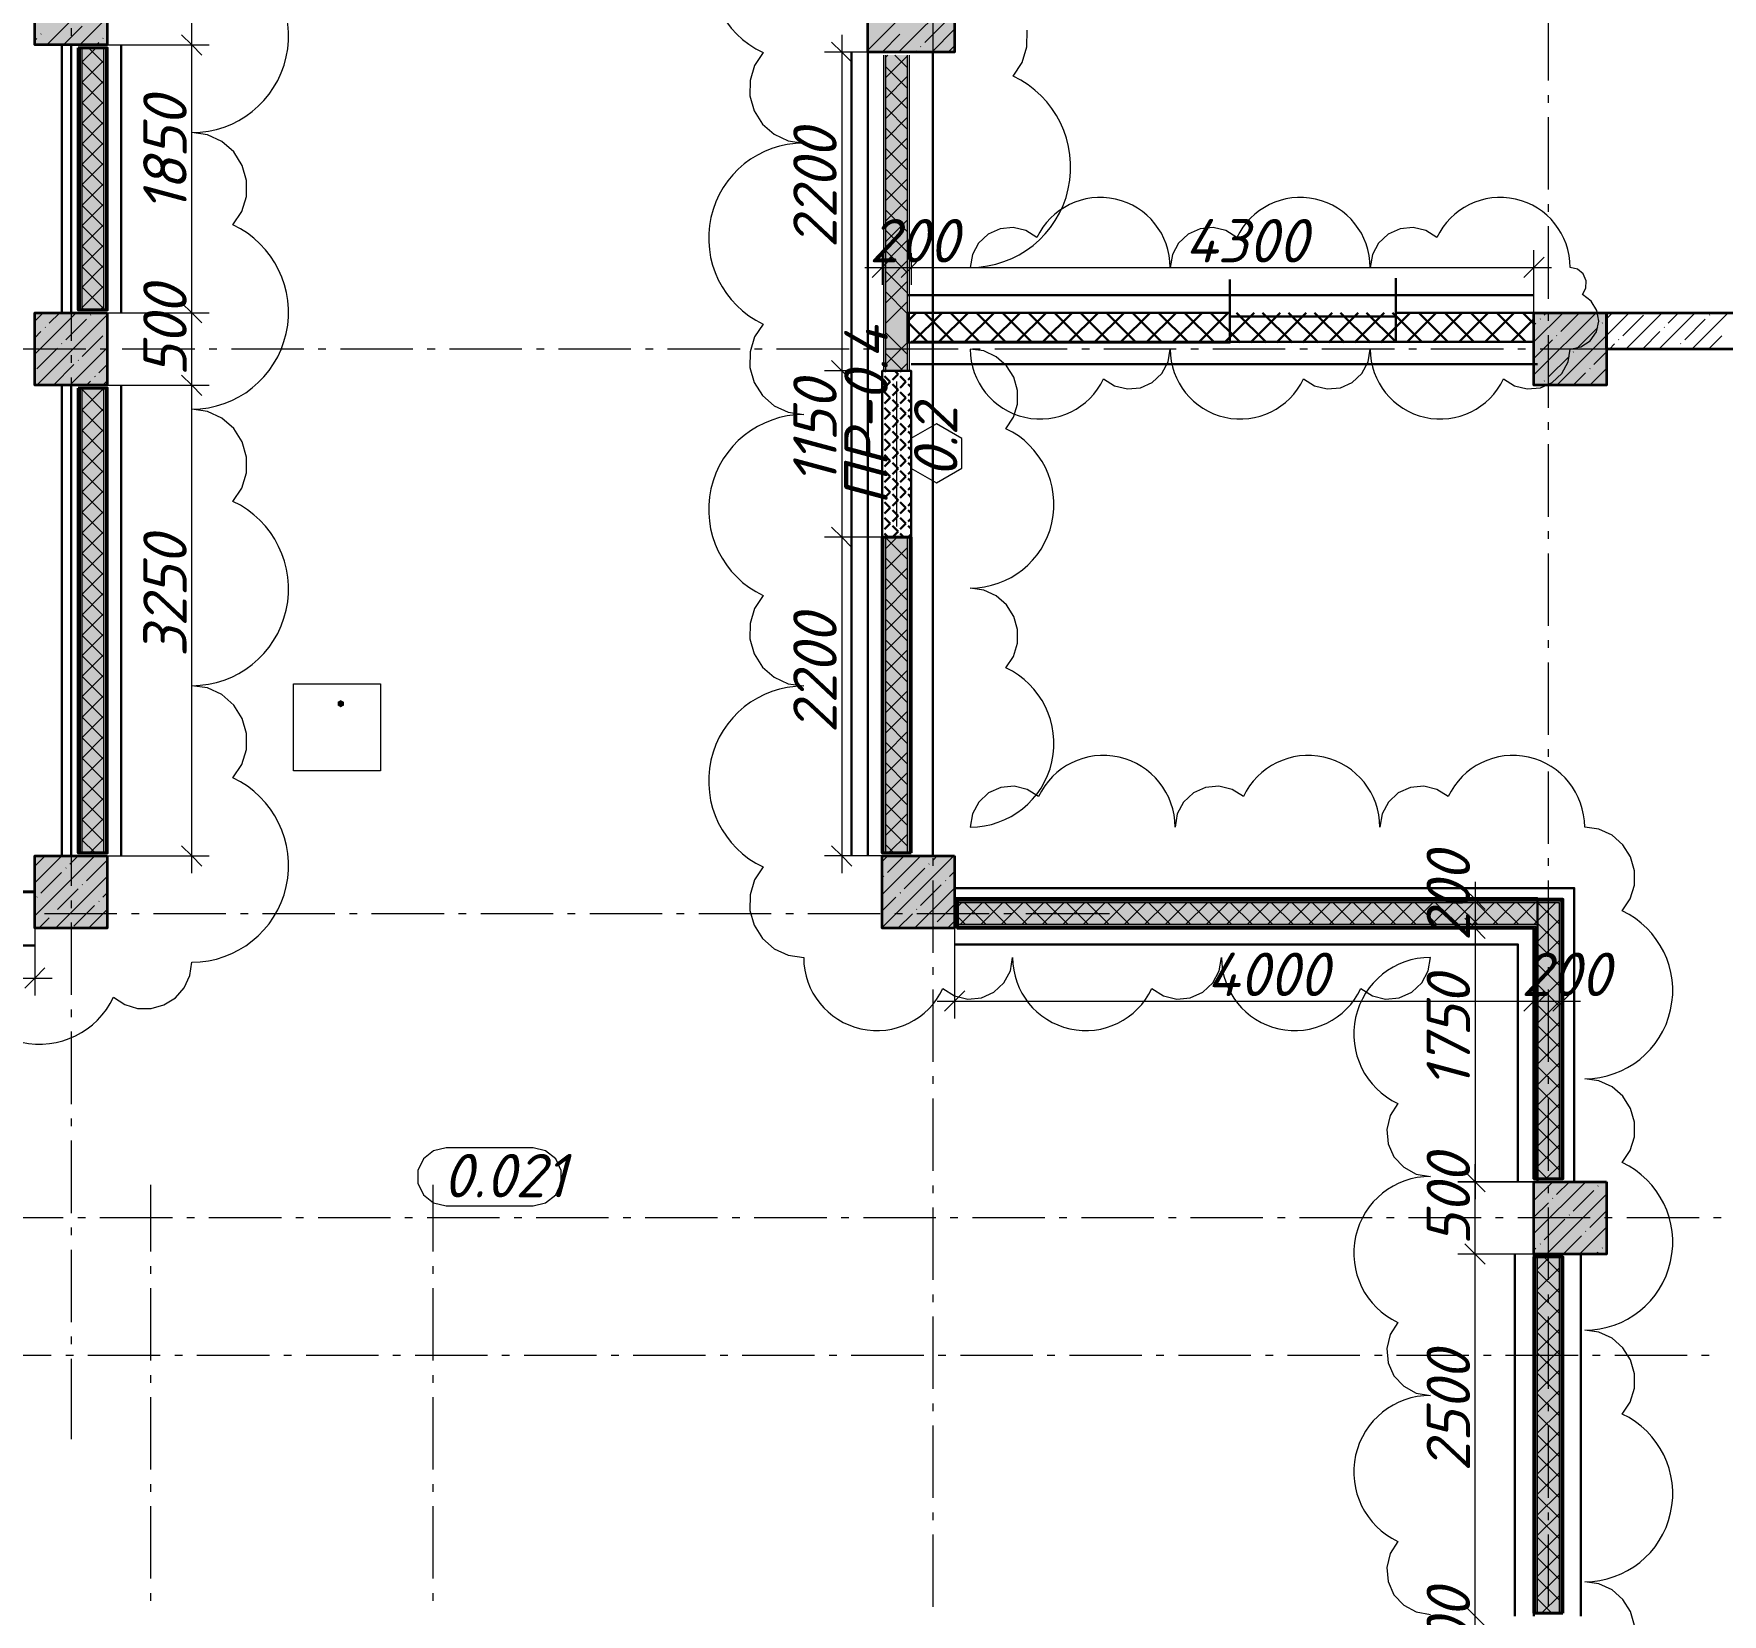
# Model space of a CAD drawing. Header units: millimetres. Extents: x -81576 to 1046824, y -248937 to 691537.
# Drawn here: x 181837 to 193494, y 545334 to 556249 of the extents above; entities that cross this region are included whole.
import ezdxf

# ---------------------------------------------------------------- set-up
doc = ezdxf.new("R2010")
doc.units = ezdxf.units.MM
for name, color, linetype, lineweight in [('0)', 6, 'Continuous', 30), ('0) расчет', 172, 'Continuous', 30), ('0) факт', 80, 'Continuous', 30), ('0.1) дверной проем', 5, 'Continuous', 30), ('0.2) Шпаклевка подвала и баз и фин', 5, 'Continuous', 30)]:
    doc.layers.add(name, color=color, linetype=linetype, lineweight=lineweight)
doc.layers.add('PDF _Геометрия', color=7, linetype='Continuous', true_color=0x1d1d1d)
doc.layers.add('PDF _Сплошная заливка', color=7, linetype='Continuous', true_color=0xffffff)
doc.layers.add('PDF _Текст', color=7, linetype='Continuous')
doc.styles.add('PDF ISOCPEUR Italic', font='isocpeui.ttf')

msp = doc.modelspace()

# ---------------------------------------------------------------- hatches: boundary and pattern name
at = {"layer": '0)', "transparency": 33554559}
for points in [[(182157, 554341.6), (182157, 556151.6), (182144.5, 556151.6), (182144.5, 554341.6)], [(182169.5, 554341.6), (182169.5, 556151.6), (182157, 556151.6), (182157, 554341.6)], [(182319.5, 554341.6), (182319.5, 556151.6), (182169.5, 556151.6), (182169.5, 554341.6)], [(182332, 554341.6), (182332, 556151.6), (182319.5, 556151.6), (182319.5, 554341.6)], [(182344.5, 554341.6), (182344.5, 556151.6), (182332, 556151.6), (182332, 554341.6)], [(187719.5, 553921.6), (187719.5, 556101.6), (187707, 556101.6), (187707, 553921.6)], [(187869.5, 553921.6), (187869.5, 556101.6), (187719.5, 556101.6), (187719.5, 553921.6)], [(182157, 550591.5), (182157, 553801.6), (182144.5, 553801.6), (182144.5, 550591.5)], [(182169.5, 550591.5), (182169.5, 553801.6), (182157, 553801.6), (182157, 550591.5)], [(182319.5, 550591.5), (182319.5, 553801.6), (182169.5, 553801.6), (182169.5, 550591.5)], [(182332, 550591.5), (182332, 553801.6), (182319.5, 553801.6), (182319.5, 550591.5)], [(182344.5, 550591.5), (182344.5, 553801.6), (182332, 553801.6), (182332, 550591.5)], [(187707, 550591.5), (187719.5, 550591.5), (187719.5, 552771.5), (187707, 552771.5)], [(187719.5, 550591.5), (187869.5, 550591.5), (187869.5, 552771.5), (187719.5, 552771.5)], [(192382, 550259), (192382, 550271.5), (188214.5, 550271.5), (188214.5, 550259)], [(188214.5, 550246.5), (192369.5, 550246.5), (192369.5, 550259), (188214.5, 550259)], [(188214.5, 550096.5), (192219.5, 550096.5), (192219.5, 550246.5), (188214.5, 550246.5)], [(192219.5, 548341.5), (192369.5, 548341.5), (192369.5, 550246.5), (192219.5, 550246.5)], [(192382, 548341.5), (192382, 550259), (192369.5, 550259), (192369.5, 548341.5)], [(192382, 548341.5), (192394.5, 548341.5), (192394.5, 550271.5), (192382, 550271.5)], [(192207, 550084), (192207, 550096.5), (188214.5, 550096.5), (188214.5, 550084)], [(192207, 548341.5), (192219.5, 548341.5), (192219.5, 550096.5), (192207, 550096.5)], [(192194.5, 550071.5), (192194.5, 550084), (188214.5, 550084), (188214.5, 550071.5)], [(192194.5, 548341.5), (192207, 548341.5), (192207, 550084), (192194.5, 550084)], [(192207, 545341.5), (192207, 547801.5), (192194.5, 547801.5), (192194.5, 545341.5)], [(192219.5, 545341.5), (192219.5, 547801.5), (192207, 547801.5), (192207, 545341.5)], [(192369.5, 545341.5), (192369.5, 547801.5), (192219.5, 547801.5), (192219.5, 545341.5)], [(192382, 545341.5), (192382, 547801.5), (192369.5, 547801.5), (192369.5, 545341.5)], [(192394.5, 545341.5), (192394.5, 547801.5), (192382, 547801.5), (192382, 545341.5)]]:
    msp.add_hatch(color=256, dxfattribs=at).paths.add_polyline_path(points)
h = msp.add_hatch(dxfattribs=at)
h.set_pattern_fill('ANSI37', color=256, scale=40)
h.paths.add_polyline_path([(191241.2, 554322.4), (187882, 554322.4), (187882, 554116.4), (191241.2, 554116.4)])
h = msp.add_hatch(dxfattribs=at)
h.set_pattern_fill('ANSI37', color=256, scale=40)
h.paths.add_polyline_path([(192194.5, 554321.6), (191241.2, 554321.6), (191241.2, 554121.3), (192194.5, 554121.3)])
at = {"layer": '0.1) дверной проем', "transparency": 33554687}
h = msp.add_hatch(dxfattribs=at)
h.set_pattern_fill('ANGLE', color=256, scale=11, angle=135)
h.set_pattern_definition([(135, (861285.63, 449583.57), (-54.3305495, -54.3305495), [55.88, -20.955]), (225, (861285.63, 449583.57), (54.3305495, -54.3305495), [55.88, -20.955])])
h.paths.add_polyline_path([(187694.5, 552771.5), (187694.5, 553921.5), (187894.5, 553921.5), (187894.5, 552771.5)])
at = {"layer": 'PDF _Сплошная заливка', "true_color": 0x636466, "transparency": 33554559}
for points in [[(181844.5, 556171.6), (182344.5, 556171.6), (182344.5, 556671.6), (181844.5, 556671.6)], [(187594.5, 556121.6), (188194.5, 556121.6), (188194.5, 556721.6), (187594.5, 556721.6)], [(181844.5, 553821.6), (182344.5, 553821.6), (182344.5, 554321.6), (181844.5, 554321.6)], [(192194.5, 553821.6), (192694.5, 553821.6), (192694.5, 554321.6), (192194.5, 554321.6)], [(183956.3, 551597.4), (183978, 551609.9), (183978, 551634.9), (183956.3, 551647.4), (183934.7, 551634.9), (183934.7, 551609.9)], [(181844.5, 550071.5), (182344.5, 550071.5), (182344.5, 550571.5), (181844.5, 550571.5)], [(187694.5, 550071.5), (188194.5, 550071.5), (188194.5, 550571.5), (187694.5, 550571.5)], [(192194.5, 547821.5), (192694.5, 547821.5), (192694.5, 548321.5), (192194.5, 548321.5)]]:
    msp.add_hatch(color=251, dxfattribs=at).paths.add_polyline_path(points)

# ---------------------------------------------------------------- linework, layer by layer
at = {"layer": '0)', "lineweight": 40}
for points in [[(182144.5, 556151.6), (182344.5, 556151.6), (182344.5, 554341.6), (182144.5, 554341.6)], [(182144.5, 553801.6), (182344.5, 553801.6), (182344.5, 550591.5), (182144.5, 550591.5)], [(187894.5, 550591.5), (187694.5, 550591.5), (187694.5, 552771.5), (187894.5, 552771.5)], [(192194.5, 550271.5), (192394.5, 550271.5), (192394.5, 548341.5), (192194.5, 548341.5), (192194.5, 550071.5), (188214.5, 550071.5), (188214.5, 550271.5)], [(192394.5, 545341.5), (192194.5, 545341.5), (192194.5, 547801.5), (192394.5, 547801.5)]]:
    msp.add_lwpolyline(points, close=True, dxfattribs=at)
at = {"layer": '0)', "lineweight": 9}
for points in [[(182157, 556151.6), (182157, 554341.6)], [(182169.5, 556151.6), (182169.5, 554341.6)], [(182319.5, 556151.6), (182319.5, 554341.6)], [(182332, 556151.6), (182332, 554341.6)], [(187707, 553921.6), (187707, 556101.6)], [(187719.5, 553921.6), (187719.5, 556101.6)], [(187869.5, 553921.6), (187869.5, 556101.6)], [(187882, 553921.6), (187882, 556101.6)], [(187719.5, 555738.6), (187869.5, 555588.6)], [(187869.5, 555672), (187719.5, 555522)], [(187719.5, 555597.2), (187869.5, 555447.2)], [(187869.5, 555530.6), (187719.5, 555380.6)], [(187719.5, 555455.8), (187869.5, 555305.8)], [(187869.5, 555389.1), (187719.5, 555239.1)], [(187719.5, 555314.4), (187869.5, 555164.4)], [(187869.5, 555247.7), (187719.5, 555097.7)], [(182319.5, 555071.7), (182169.5, 554921.7)], [(182169.5, 555066.1), (182319.5, 554916.1)], [(182319.5, 554930.3), (182169.5, 554780.3)], [(182169.5, 554924.7), (182319.5, 554774.7)], [(182319.5, 554788.9), (182169.5, 554638.9)], [(182169.5, 554783.3), (182319.5, 554633.3)], [(182157, 553801.6), (182157, 550591.5)], [(182169.5, 553801.6), (182169.5, 550591.5)], [(182319.5, 553801.6), (182319.5, 550591.5)], [(182332, 553801.6), (182332, 550591.5)], [(187707, 550591.5), (187707, 552771.5)], [(187719.5, 550591.5), (187719.5, 552771.5)], [(187869.5, 550591.5), (187869.5, 552771.5)], [(187882, 550591.5), (187882, 552771.5)], [(187719.5, 552485.9), (187869.5, 552335.9)], [(187869.5, 552419.3), (187719.5, 552269.3)], [(187719.5, 552344.5), (187869.5, 552194.5)], [(187869.5, 552277.9), (187719.5, 552127.9)], [(187719.5, 552203.1), (187869.5, 552053.1)], [(187869.5, 552136.5), (187719.5, 551986.5)], [(187719.5, 552061.7), (187869.5, 551911.7)], [(182319.5, 551536.2), (182169.5, 551386.2)], [(182169.5, 551530.6), (182319.5, 551380.6)], [(182319.5, 551394.8), (182169.5, 551244.8)], [(182169.5, 551389.1), (182319.5, 551239.1)], [(182319.5, 551253.4), (182169.5, 551103.4)], [(182169.5, 551247.7), (182319.5, 551097.7)], [(182319.5, 551111.9), (182169.5, 550961.9)], [(182169.5, 551106.3), (182319.5, 550956.3)], [(192382, 548341.5), (192382, 550259), (188214.5, 550259)], [(192369.5, 548341.5), (192369.5, 550246.5), (188214.5, 550246.5)], [(189232.3, 550246.5), (189082.3, 550096.5)], [(189110.4, 550246.5), (189260.4, 550096.5)], [(189373.7, 550246.5), (189223.7, 550096.5)], [(189251.8, 550246.5), (189401.8, 550096.5)], [(189515.1, 550246.5), (189365.1, 550096.5)], [(189393.2, 550246.5), (189543.2, 550096.5)], [(191938.8, 550246.5), (192088.8, 550096.5)], [(192202.2, 550246.5), (192052.2, 550096.5)], [(192080.2, 550246.5), (192219.5, 550107.3), (192369.5, 549957.3)], [(192343.6, 550246.5), (192219.5, 550122.5), (192193.6, 550096.5)], [(192221.7, 550246.5), (192369.5, 550098.7)], [(192363.1, 550246.5), (192369.5, 550240.1)], [(192219.5, 548341.5), (192219.5, 550096.5), (188214.5, 550096.5)], [(189263.3, 550171.5), (188687.1, 550171.5)], [(192369.5, 550131.1), (192219.5, 549981.1)], [(192207, 548341.5), (192207, 550084), (188214.5, 550084)], [(192369.5, 549989.6), (192219.5, 549839.6)], [(192219.5, 548975.9), (192369.5, 548825.9)], [(192369.5, 548858.3), (192219.5, 548708.3)], [(192219.5, 548834.5), (192369.5, 548684.5)], [(192294.5, 548396.1), (192294.5, 548896.1)], [(192369.5, 548716.9), (192219.5, 548566.9)], [(192219.5, 548693), (192369.5, 548543)], [(192369.5, 548575.4), (192219.5, 548425.4)], [(192219.5, 548551.6), (192369.5, 548401.6)], [(192207, 545341.5), (192207, 547801.5)], [(192219.5, 545341.5), (192219.5, 547801.5)], [(192369.5, 545341.5), (192369.5, 547801.5)], [(192382, 545341.5), (192382, 547801.5)], [(192369.5, 547726.9), (192219.5, 547576.9)], [(192219.5, 547703.1), (192369.5, 547553.1)], [(192369.5, 547585.5), (192219.5, 547435.5)], [(192219.5, 547561.7), (192369.5, 547411.7)], [(192294.5, 547490.2), (192294.5, 547543.1)], [(192369.5, 547444.1), (192219.5, 547294.1)], [(192219.5, 547420.3), (192369.5, 547270.3)], [(192369.5, 546171.3), (192219.5, 546021.3)], [(192219.5, 546147.5), (192369.5, 545997.5)], [(192369.5, 546029.8), (192219.5, 545879.8)], [(192219.5, 546006), (192369.5, 545856)], [(192369.5, 545888.4), (192219.5, 545738.4)], [(192219.5, 545864.6), (192369.5, 545714.6)]]:
    msp.add_lwpolyline(points, dxfattribs=at)
at = {"layer": '0)', "color": 7, "lineweight": 9}
for points in [[(182094.5, 555381.1), (182094.5, 554881.1)], [(188971.7, 554071.6), (188471.8, 554071.6)], [(189124.7, 554071.6), (189071.8, 554071.6)], [(182094.5, 551616.5), (182094.5, 551116.5)], [(182094.5, 551016.5), (182094.5, 550963.6)], [(192294.5, 549901.9), (192294.5, 550401.9)], [(192294.5, 545984.4), (192294.5, 546037.3)], [(192294.5, 545384.4), (192294.5, 545884.4)]]:
    msp.add_lwpolyline(points, dxfattribs=at)
at = {"layer": '0)'}
msp.add_lwpolyline([(191241.2, 554560.3), (191241.2, 554296.6), (190094.8, 554296.6), (190094.8, 554552)], dxfattribs=at)
for points in [[(190094.8, 554322.4), (187869.5, 554322.4), (187869.5, 554116.4), (190094.8, 554116.4)], [(192194.5, 554121.3), (191241.2, 554121.3), (191241.2, 554321.6), (192194.5, 554321.6)]]:
    msp.add_lwpolyline(points, close=True, dxfattribs=at)
at = {"layer": '0) расчет', "color": 1, "lineweight": 9}
for points in [[(187152.5, 557368.7, 0.8010872), (186873, 556118.9), (186813.6, 556029.3), (186782, 555926.6), (186780.8, 555819.2), (186810.2, 555715.8), (186867.7, 555625.1), (186948.5, 555554.3), (187046.1, 555509.4), (187152.5, 555494, 0.8010872), (186873, 554244.2), (186813.6, 554154.7), (186782, 554051.9), (186780.8, 553944.5), (186810.2, 553841.1), (186867.7, 553750.4), (186948.5, 553679.6), (187046.1, 553634.7), (187152.5, 553619.3, 0.8010875), (186873, 552369.5), (186813.6, 552280), (186782, 552177.3), (186780.8, 552069.8), (186810.2, 551966.4), (186867.7, 551875.7), (186948.5, 551804.9), (187046.1, 551760), (187152.5, 551744.6, 0.8010869), (186873, 550494.8), (186813.6, 550405.3), (186782, 550302.6), (186780.8, 550195.1), (186810.2, 550091.8), (186867.7, 550001), (186948.5, 549930.2), (187046.1, 549885.3), (187152.5, 549869.9, 0.8010899), (188114, 549654.9), (188193.7, 549604.3), (188285.5, 549582.2), (188379.5, 549590.8), (188465.6, 549629.4), (188534.7, 549693.6), (188579.4, 549776.8), (188594.8, 549869.9, 0.8010898), (189556.4, 549654.9)], [(181309.4, 549837.1, 0.8010876), (182388.2, 549595.9), (182465.5, 549544.6), (182554.2, 549517.3), (182646.9, 549516.3), (182736.1, 549541.7), (182814.5, 549591.3), (182875.6, 549661.1), (182914.3, 549745.3), (182927.6, 549837.1, 0.8010872), (183212.3, 551110.2), (183272.8, 551201.4), (183305, 551306), (183306.2, 551415.4), (183276.3, 551520.7), (183217.7, 551613.2), (183135.4, 551685.2), (183035.9, 551731), (182927.6, 551746.7, 0.8010872), (183212.3, 553019.7), (183272.8, 553110.9), (183305, 553215.5), (183306.2, 553325), (183276.3, 553430.3), (183217.7, 553522.7), (183135.4, 553594.8), (183035.9, 553640.6), (182927.6, 553656.3, 0.8010874), (183212.3, 554929.3), (183272.8, 555020.5), (183305, 555125.1), (183306.2, 555234.5), (183276.3, 555339.8), (183217.7, 555432.3), (183135.4, 555504.4), (183035.9, 555550.1), (182927.6, 555565.8, 0.8010874), (183212.3, 556838.9)], [(190143.4, 554840.8), (190067.1, 554889.2), (189979.2, 554910.4), (189889.3, 554902.1), (189806.8, 554865.2), (189740.7, 554803.7), (189697.9, 554724.1), (189683.1, 554635, 0.8010891), (188762.7, 554840.8), (188686.4, 554889.2), (188598.5, 554910.4), (188508.6, 554902.1), (188426.1, 554865.2), (188360, 554803.7), (188317.2, 554724.1), (188302.4, 554635, 0.8010893), (188597.9, 555956.4), (188660.7, 556051), (188694.1, 556159.6), (188695.3, 556273.2)], [(190187.8, 550980.7), (190109.7, 551030.2), (190019.7, 551051.9), (189927.6, 551043.5), (189843.1, 551005.7), (189775.4, 550942.7), (189731.6, 550861.2), (189716.5, 550769.9, 0.8010893), (188773.8, 550980.7), (188695.6, 551030.2), (188605.7, 551051.9), (188513.6, 551043.5), (188429.1, 551005.7), (188361.3, 550942.7), (188317.6, 550861.2), (188302.4, 550769.9, 0.8010879), (188548.5, 551870.4), (188600.8, 551949.3), (188628.6, 552039.7), (188629.7, 552134.3), (188603.8, 552225.3), (188553.2, 552305.3), (188482, 552367.6), (188396.1, 552407.2), (188302.4, 552420.7, 0.8010884), (188548.5, 553521.3), (188600.8, 553600.1), (188628.6, 553690.5), (188629.7, 553785.2), (188603.8, 553876.2), (188553.2, 553956.1), (188482, 554018.4), (188396.1, 554058), (188302.4, 554071.6, 0.8010891), (189222.9, 553865.7), (189299.2, 553817.3), (189387, 553796.1), (189477, 553804.4), (189559.4, 553841.3), (189625.6, 553902.8), (189668.3, 553982.4), (189683.1, 554071.6, 0.8010891), (190603.6, 553865.7), (190679.9, 553817.3), (190767.7, 553796.1), (190857.7, 553804.4), (190940.1, 553841.3), (191006.3, 553902.8), (191049, 553982.4), (191063.8, 554071.6, 0.8010891), (191984.3, 553865.7), (192060.6, 553817.3), (192148.4, 553796.1), (192238.4, 553804.4), (192320.8, 553841.3), (192387, 553902.8), (192429.7, 553982.4), (192444.5, 554071.6), (192518.8, 554086.1), (192582.1, 554127.4), (192625.1, 554189.6), (192641.6, 554263.4), (192629.2, 554338), (192589.5, 554402.4), (192528.5, 554447.2), (192553.1, 554492.3), (192555.2, 554543.6), (192534.2, 554590.5), (192494.6, 554623.3), (192444.5, 554635, 0.801086), (191524.1, 554840.8), (191447.8, 554889.2), (191359.9, 554910.4), (191270, 554902.1), (191187.5, 554865.2), (191121.4, 554803.7), (191078.6, 554724.1), (191063.8, 554635, 0.8010859), (190143.4, 554840.8)], [(192888.9, 545257.3), (192861.7, 545353), (192808.4, 545437.2), (192733.5, 545502.7), (192643.1, 545544.4), (192544.5, 545558.6, 0.8010911), (192803.5, 546716.7), (192858.5, 546799.6), (192887.8, 546894.8), (192888.9, 546994.4), (192861.7, 547090.1), (192808.4, 547174.3), (192733.5, 547239.8), (192643.1, 547281.4), (192544.5, 547295.7, 0.801091), (192803.5, 548453.8), (192858.5, 548536.7), (192887.8, 548631.9), (192888.9, 548731.4), (192861.7, 548827.2), (192808.4, 548911.3), (192733.5, 548976.9), (192643.1, 549018.5), (192544.5, 549032.8, 0.8010908), (192803.5, 550190.9), (192858.5, 550273.8), (192887.8, 550369), (192888.9, 550468.5), (192861.7, 550564.3), (192808.4, 550648.4), (192733.5, 550714), (192643.1, 550755.6), (192544.5, 550769.9, 0.8010893), (191601.8, 550980.7), (191523.7, 551030.2), (191433.8, 551051.9), (191341.6, 551043.5), (191257.2, 551005.7), (191189.4, 550942.7), (191145.6, 550861.2), (191130.5, 550769.9, 0.8010893), (190187.8, 550980.7)], [(189556.4, 549654.9), (189636.1, 549604.3), (189727.9, 549582.2), (189821.8, 549590.8), (189908, 549629.4), (189977.1, 549693.6), (190021.8, 549776.8), (190037.2, 549869.9, 0.801086), (190998.8, 549654.9), (191078.5, 549604.3), (191170.2, 549582.2), (191264.2, 549590.8), (191350.4, 549629.4), (191419.5, 549693.6), (191464.1, 549776.8), (191479.6, 549869.9, 0.8010926), (191254.2, 548861.8), (191201.2, 548778.3), (191178, 548682.1), (191187, 548583.6), (191227.4, 548493.3), (191294.8, 548420.8), (191382, 548374), (191479.6, 548357.8, 0.8010926), (191254.2, 547349.7), (191201.2, 547266.2), (191178, 547170), (191187, 547071.5), (191227.4, 546981.2), (191294.8, 546908.7), (191382, 546861.9), (191479.6, 546845.7, 0.8010925), (191254.2, 545837.7), (191201.2, 545754.1), (191178, 545657.9), (191187, 545559.4), (191227.4, 545469.1), (191294.8, 545396.6), (191382, 545349.8), (191479.6, 545333.6, 0.8010926)]]:
    msp.add_lwpolyline(points, format="xyb", dxfattribs=at)
at = {"layer": '0) расчет'}
for points in [[(182094.5, 554321.6), (182094.5, 556171.6)], [(187594.5, 556121.6), (187594.5, 550571.5)], [(187894.5, 554121.6), (192194.5, 554121.3)], [(182094.5, 550571.5), (182094.5, 553821.6)], [(176944.5, 550324.6), (181844.5, 550324.6)], [(188194.5, 550279.3), (192219.5, 550279.3), (192219.5, 548321.5)], [(192194.5, 547821.5), (192194.5, 545321.5)]]:
    msp.add_lwpolyline(points, dxfattribs=at)
at = {"layer": '0) факт'}
for points in [[(182094.5, 554321.6), (182094.5, 556171.6)], [(187594.5, 556121.6), (187594.5, 550571.5)], [(187894.5, 554121.6), (192194.5, 554121.3)], [(182094.5, 550571.5), (182094.5, 553821.6)], [(176944.5, 550324.6), (181844.5, 550324.6)], [(188194.5, 550279.3), (192219.5, 550279.3), (192219.5, 548321.5)], [(192194.5, 547821.5), (192194.5, 545321.5)]]:
    msp.add_lwpolyline(points, dxfattribs=at)
at = {"layer": '0.1) дверной проем'}
msp.add_lwpolyline([(187694.5, 552771.5), (187694.5, 553921.5), (187894.5, 553921.5), (187894.5, 552771.5)], close=True, dxfattribs=at)
at = {"layer": '0.2) Шпаклевка подвала и баз и фин'}
for points in [[(182031.4, 554321.6), (182031.4, 556171.6)], [(182441.1, 554321.6), (182441.1, 556171.6)], [(187482.3, 550571.5), (187482.3, 556121.6)], [(188044.5, 550571.5), (188044.5, 556121.6)], [(187869.5, 554444), (192194.5, 554444)], [(187894.5, 553966.4), (192219.5, 553966.4)], [(182029.9, 550571.5), (182029.9, 553821.6)], [(182439.6, 550571.5), (182439.6, 553821.6)], [(176944.5, 550321.5), (181844.5, 550321.5)], [(192472.4, 548321.5), (192472.4, 550349.4), (188194.5, 550349.4)], [(176944.5, 549952.3), (181844.5, 549952.3)], [(192083.2, 548321.5), (192083.2, 549960.2), (188194.5, 549960.2)], [(192061.2, 545321.5), (192061.2, 547821.5)], [(192518.7, 545321.5), (192518.7, 547821.5)]]:
    msp.add_lwpolyline(points, dxfattribs=at)
at = {"layer": 'PDF _Геометрия', "color": 7, "lineweight": 9}
for points in [[(182927.6, 550451.5), (182927.6, 553821.6), (182927.6, 554321.6), (182927.6, 556171.6), (182927.6, 556671.6), (182927.6, 562171.6), (182927.6, 562671.6), (182927.6, 563491.6), (182927.6, 564641.6), (182927.6, 568171.6), (182927.6, 568671.6), (182927.6, 570491.6)], [(188044.5, 556425.2), (188044.5, 555925.2)], [(192294.5, 555925.2), (192294.5, 556425.2)], [(182094.5, 556286.9), (182094.5, 556234)], [(182344.5, 556171.6), (182927.6, 556171.6), (183047.6, 556171.6)], [(182857.6, 556241.6), (182927.6, 556171.6), (182997.6, 556101.6)], [(187485.1, 556051.6), (187415.1, 556121.6), (187345.1, 556191.6)], [(187415.1, 556241.6), (187415.1, 553921.6), (187415.1, 552771.5), (187415.1, 550451.5)], [(182094.5, 556134), (182094.5, 555634)], [(187594.5, 556121.6), (187415.1, 556121.6), (187295.1, 556121.6)], [(188044.5, 555825.2), (188044.5, 555772.3)], [(192294.5, 555772.3), (192294.5, 555825.2)], [(188044.5, 555672.3), (188044.5, 555172.3)], [(192294.5, 555172.3), (192294.5, 555672.3)], [(182094.5, 555534), (182094.5, 555481.1)], [(188044.5, 555072.3), (188044.5, 555019.4)], [(192294.5, 555019.4), (192294.5, 555072.3)], [(188044.5, 554919.4), (188044.5, 554419.4)], [(192294.5, 554419.4), (192294.5, 554919.4)], [(182094.5, 554781.1), (182094.5, 554728.2)], [(192194.5, 554321.6), (192194.5, 554635), (192194.5, 554755)], [(187574.5, 554635), (187894.5, 554635), (192314.5, 554635)], [(187764.5, 554705), (187694.5, 554635), (187624.5, 554565)], [(187694.5, 554734), (187694.5, 554635), (187694.5, 554515)], [(187964.5, 554705), (187894.5, 554635), (187824.5, 554565)], [(187894.5, 554734), (187894.5, 554635), (187894.5, 554515)], [(192264.5, 554705), (192194.5, 554635), (192124.5, 554565)], [(182094.5, 554628.2), (182094.5, 554128.2)], [(182344.5, 554321.6), (182927.6, 554321.6), (183047.6, 554321.6)], [(182857.6, 554391.6), (182927.6, 554321.6), (182997.6, 554251.6)], [(192294.5, 554266.5), (192294.5, 554319.4)], [(182195.5, 554071.6), (181695.5, 554071.6)], [(182348.4, 554071.6), (182295.5, 554071.6)], [(182948.4, 554071.6), (182448.4, 554071.6)], [(183101.3, 554071.6), (183048.4, 554071.6)], [(183701.3, 554071.6), (183201.3, 554071.6)], [(183854.2, 554071.6), (183801.3, 554071.6)], [(184454.2, 554071.6), (183954.2, 554071.6)], [(184607.2, 554071.6), (184554.2, 554071.6)], [(185207.2, 554071.6), (184707.2, 554071.6)], [(185360.1, 554071.6), (185307.2, 554071.6)], [(185960.1, 554071.6), (185460.1, 554071.6)], [(186113, 554071.6), (186060.1, 554071.6)], [(186713, 554071.6), (186213, 554071.6)], [(186865.9, 554071.6), (186813, 554071.6)], [(187465.9, 554071.6), (186965.9, 554071.6)], [(187618.8, 554071.6), (187565.9, 554071.6)], [(188218.8, 554071.6), (187718.8, 554071.6)], [(188044.5, 554166.5), (188044.5, 553666.5)], [(188371.8, 554071.6), (188318.8, 554071.6)], [(189724.7, 554071.6), (189224.7, 554071.6)], [(189877.6, 554071.6), (189824.7, 554071.6)], [(190477.6, 554071.6), (189977.6, 554071.6)], [(190630.5, 554071.6), (190577.6, 554071.6)], [(191230.5, 554071.6), (190730.5, 554071.6)], [(191383.4, 554071.6), (191330.5, 554071.6)], [(191983.4, 554071.6), (191483.4, 554071.6)], [(192136.3, 554071.6), (192083.4, 554071.6)], [(192736.3, 554071.6), (192236.3, 554071.6)], [(192294.5, 553666.5), (192294.5, 554166.5)], [(192889.3, 554071.6), (192836.3, 554071.6)], [(193489.3, 554071.6), (192989.3, 554071.6)], [(182094.5, 554028.2), (182094.5, 553975.3)], [(187485.1, 553851.6), (187415.1, 553921.6), (187345.1, 553991.6)], [(182094.5, 553875.3), (182094.5, 553375.3)], [(182344.5, 553821.6), (182927.6, 553821.6), (183047.6, 553821.6)], [(182857.6, 553891.6), (182927.6, 553821.6), (182997.6, 553751.6)], [(187514.1, 553921.6), (187415.1, 553921.6), (187295.1, 553921.6)], [(187794.5, 552846.5), (187794.5, 553846.6)], [(188044.5, 553566.5), (188044.5, 553513.6)], [(192294.5, 553513.6), (192294.5, 553566.5)], [(188044.5, 553413.6), (188044.5, 552913.6)], [(192294.5, 552913.6), (192294.5, 553413.6)], [(182094.5, 553275.3), (182094.5, 553222.3)], [(182094.5, 553122.3), (182094.5, 552622.3)], [(187688.5, 552771.5), (187415.1, 552771.5), (187295.1, 552771.5)], [(187485.1, 552701.5), (187415.1, 552771.5), (187345.1, 552841.5)], [(188044.5, 552813.6), (188044.5, 552760.6)], [(192294.5, 552760.6), (192294.5, 552813.6)], [(188044.5, 552660.6), (188044.5, 552160.6)], [(192294.5, 552160.6), (192294.5, 552660.6)], [(182094.5, 552522.3), (182094.5, 552469.4)], [(187894.5, 552528.5), (187894.5, 552521.5)], [(182094.5, 552369.4), (182094.5, 551869.4)], [(188044.5, 552060.6), (188044.5, 552007.7)], [(192294.5, 552007.7), (192294.5, 552060.6)], [(188044.5, 551907.7), (188044.5, 551407.7)], [(192294.5, 551407.7), (192294.5, 551907.7)], [(182094.5, 551769.4), (182094.5, 551716.5)], [(188044.5, 551307.7), (188044.5, 551254.8)], [(192294.5, 551254.8), (192294.5, 551307.7)], [(188044.5, 551154.8), (188044.5, 550654.8)], [(192294.5, 550654.8), (192294.5, 551154.8)], [(182094.5, 550863.6), (182094.5, 550363.6)], [(182344.5, 550571.5), (182927.6, 550571.5), (183047.6, 550571.5)], [(182857.6, 550641.5), (182927.6, 550571.5), (182997.6, 550501.5)], [(187694.5, 550571.5), (187415.1, 550571.5), (187295.1, 550571.5)], [(187485.1, 550501.5), (187415.1, 550571.5), (187345.1, 550641.5)], [(188044.5, 550554.8), (188044.5, 550501.9)], [(192294.5, 550501.9), (192294.5, 550554.8)], [(188044.5, 550401.9), (188044.5, 549901.9)], [(191857.7, 550201.5), (191787.7, 550271.5), (191717.7, 550341.5)], [(191787.7, 550391.5), (191787.7, 550071.5), (191787.7, 548201.5)], [(182094.5, 550263.6), (182094.5, 550210.7)], [(191886.7, 550271.5), (191787.7, 550271.5), (191667.7, 550271.5)], [(182410.8, 550171.5), (181910.8, 550171.5)], [(182094.5, 550110.7), (182094.5, 549610.7)], [(182563.7, 550171.5), (182510.8, 550171.5)], [(183163.7, 550171.5), (182663.7, 550171.5)], [(183316.7, 550171.5), (183263.8, 550171.5)], [(183916.7, 550171.5), (183416.7, 550171.5)], [(184069.6, 550171.5), (184016.7, 550171.5)], [(184669.6, 550171.5), (184169.6, 550171.5)], [(184822.5, 550171.5), (184769.6, 550171.5)], [(185422.5, 550171.5), (184922.5, 550171.5)], [(185575.4, 550171.5), (185522.5, 550171.5)], [(186175.4, 550171.5), (185675.4, 550171.5)], [(186328.3, 550171.5), (186275.4, 550171.5)], [(186928.3, 550171.5), (186428.3, 550171.5)], [(187081.3, 550171.5), (187028.3, 550171.5)], [(187681.3, 550171.5), (187181.3, 550171.5)], [(187834.2, 550171.5), (187781.3, 550171.5)], [(188434.2, 550171.5), (187934.2, 550171.5)], [(188587.1, 550171.5), (188534.2, 550171.5)], [(191857.7, 550001.5), (191787.7, 550071.5), (191717.7, 550141.5)], [(181844.5, 550071.5), (181844.5, 549727.4), (181844.5, 549607.4)], [(188194.5, 550071.5), (188194.5, 549568.6), (188194.5, 549448.6)], [(191886.7, 550071.5), (191787.7, 550071.5), (191667.7, 550071.5)], [(181914.5, 549797.4), (181844.5, 549727.4), (181774.5, 549657.4)], [(188044.5, 549801.9), (188044.5, 549749)], [(192294.5, 549749), (192294.5, 549801.9)], [(176824.5, 549727.4), (181964.5, 549727.4)], [(188044.5, 549649), (188044.5, 549149)], [(188264.5, 549638.6), (188194.5, 549568.6), (188124.5, 549498.6)], [(192264.5, 549638.6), (192194.5, 549568.6), (192124.5, 549498.6)], [(192194.5, 549667.6), (192194.5, 549568.6), (192194.5, 549448.6)], [(192294.5, 549149), (192294.5, 549649)], [(192464.5, 549638.6), (192394.5, 549568.6), (192324.5, 549498.6)], [(192394.5, 549667.6), (192394.5, 549568.6), (192394.5, 549448.6)], [(182094.5, 549510.7), (182094.5, 549457.7)], [(188074.5, 549568.6), (192194.5, 549568.6), (192514.5, 549568.6)], [(182094.5, 549357.7), (182094.5, 548857.7)], [(188044.5, 549049), (188044.5, 548996.1)], [(192294.5, 548996.1), (192294.5, 549049)], [(188044.5, 548896.1), (188044.5, 548396.1)], [(182094.5, 548757.7), (182094.5, 548704.8)], [(182094.5, 548604.8), (182094.5, 548104.8)], [(191787.7, 544701.5), (191787.7, 545321.5), (191787.7, 547821.5), (191787.7, 548441.5)], [(182644.5, 547838.8), (182644.5, 548299)], [(184594.5, 547838.8), (184594.5, 548299)], [(188044.5, 548296.1), (188044.5, 548243.1)], [(192294.5, 548243.1), (192294.5, 548296.1)], [(188044.5, 548143.1), (188044.5, 547643.1)], [(192294.5, 547643.1), (192294.5, 548143.1)], [(182041.1, 548071.5), (181525.8, 548071.5)], [(182094.5, 548004.8), (182094.5, 547951.9)], [(182194, 548071.5), (182141.1, 548071.5)], [(182794, 548071.5), (182294, 548071.5)], [(182946.9, 548071.5), (182894, 548071.5)], [(183546.9, 548071.5), (183046.9, 548071.5)], [(183699.8, 548071.5), (183646.9, 548071.5)], [(184299.8, 548071.5), (183799.8, 548071.5)], [(184452.7, 548071.5), (184399.8, 548071.5)], [(185052.7, 548071.5), (184552.7, 548071.5)], [(185205.7, 548071.5), (185152.7, 548071.5)], [(185805.7, 548071.5), (185305.7, 548071.5)], [(185958.6, 548071.5), (185905.7, 548071.5)], [(186558.6, 548071.5), (186058.6, 548071.5)], [(186711.5, 548071.5), (186658.6, 548071.5)], [(187311.5, 548071.5), (186811.5, 548071.5)], [(187464.4, 548071.5), (187411.5, 548071.5)], [(188064.4, 548071.5), (187564.4, 548071.5)], [(188217.3, 548071.5), (188164.4, 548071.5)], [(188817.3, 548071.5), (188317.3, 548071.5)], [(188970.2, 548071.5), (188917.3, 548071.5)], [(189570.2, 548071.5), (189070.2, 548071.5)], [(189723.2, 548071.5), (189670.2, 548071.5)], [(190323.2, 548071.5), (189823.2, 548071.5)], [(190476.1, 548071.5), (190423.2, 548071.5)], [(191076.1, 548071.5), (190576.1, 548071.5)], [(191229, 548071.5), (191176.1, 548071.5)], [(191829, 548071.5), (191329, 548071.5)], [(191981.9, 548071.5), (191929, 548071.5)], [(192581.9, 548071.5), (192081.9, 548071.5)], [(192734.8, 548071.5), (192681.9, 548071.5)], [(193334.8, 548071.5), (192834.8, 548071.5)], [(193487.7, 548071.5), (193434.8, 548071.5)], [(191717.7, 547891.5), (191787.7, 547821.5), (191857.7, 547751.5)], [(182094.5, 547851.9), (182094.5, 547351.9)], [(192194.5, 547821.5), (191787.7, 547821.5), (191667.7, 547821.5)], [(182644.5, 547685.8), (182644.5, 547738.8)], [(184594.5, 547685.8), (184594.5, 547738.8)], [(182644.5, 547085.8), (182644.5, 547585.8)], [(184594.5, 547085.8), (184594.5, 547585.8)], [(188044.5, 547543.1), (188044.5, 547490.2)], [(188044.5, 547390.2), (188044.5, 546890.2)], [(192294.5, 546890.2), (192294.5, 547390.2)], [(182094.5, 547251.9), (182094.5, 547199)], [(181957.8, 547121.5), (181457.8, 547121.5)], [(182110.7, 547121.5), (182057.8, 547121.5)], [(182094.5, 547099), (182094.5, 546543.1)], [(182710.7, 547121.5), (182210.7, 547121.5)], [(182863.6, 547121.5), (182810.7, 547121.5)], [(183463.6, 547121.5), (182963.6, 547121.5)], [(183616.6, 547121.5), (183563.6, 547121.5)], [(184216.6, 547121.5), (183716.6, 547121.5)], [(184369.5, 547121.5), (184316.6, 547121.5)], [(184969.5, 547121.5), (184469.5, 547121.5)], [(185122.4, 547121.5), (185069.5, 547121.5)], [(185722.4, 547121.5), (185222.4, 547121.5)], [(185875.3, 547121.5), (185822.4, 547121.5)], [(186475.3, 547121.5), (185975.3, 547121.5)], [(186628.2, 547121.5), (186575.3, 547121.5)], [(187228.2, 547121.5), (186728.2, 547121.5)], [(187381.1, 547121.5), (187328.2, 547121.5)], [(187981.2, 547121.5), (187481.2, 547121.5)], [(188134.1, 547121.5), (188081.1, 547121.5)], [(188734.1, 547121.5), (188234.1, 547121.5)], [(188887, 547121.5), (188834.1, 547121.5)], [(189487, 547121.5), (188987, 547121.5)], [(189639.9, 547121.5), (189587, 547121.5)], [(190239.9, 547121.5), (189739.9, 547121.5)], [(190392.8, 547121.5), (190339.9, 547121.5)], [(190992.8, 547121.5), (190492.8, 547121.5)], [(191145.7, 547121.5), (191092.8, 547121.5)], [(191745.7, 547121.5), (191245.7, 547121.5)], [(191898.7, 547121.5), (191845.7, 547121.5)], [(192498.7, 547121.5), (191998.7, 547121.5)], [(192651.6, 547121.5), (192598.7, 547121.5)], [(193251.6, 547121.5), (192751.6, 547121.5)], [(193404.5, 547121.5), (193351.6, 547121.5)], [(182644.5, 546932.9), (182644.5, 546985.8)], [(184594.5, 546932.9), (184594.5, 546985.8)], [(182644.5, 546332.9), (182644.5, 546832.9)], [(184594.5, 546332.9), (184594.5, 546832.9)], [(188044.5, 546790.2), (188044.5, 546737.3)], [(192294.5, 546737.3), (192294.5, 546790.2)], [(188044.5, 546637.3), (188044.5, 546137.3)], [(192294.5, 546137.3), (192294.5, 546637.3)], [(182644.5, 546180), (182644.5, 546232.9)], [(184594.5, 546180), (184594.5, 546232.9)], [(182644.5, 545580), (182644.5, 546080)], [(184594.5, 545580), (184594.5, 546080)], [(188044.5, 546037.3), (188044.5, 545984.4)], [(188044.5, 545884.4), (188044.5, 545384.4)], [(182644.5, 545427.1), (182644.5, 545480)], [(184594.5, 545427.1), (184594.5, 545480)], [(191717.7, 545391.5), (191787.7, 545321.5), (191857.7, 545251.5)]]:
    msp.add_lwpolyline(points, dxfattribs=at)
at = {"layer": 'PDF _Геометрия', "color": 7, "lineweight": 35}
for points in [[(182344.5, 556671.6), (182344.5, 556171.6), (181844.5, 556171.6), (181844.5, 556671.6)], [(188194.5, 556721.6), (188194.5, 556121.6), (187594.5, 556121.6), (187594.5, 556721.6)], [(182344.5, 554321.6), (182344.5, 553821.6), (181844.5, 553821.6), (181844.5, 554321.6)], [(192694.5, 554321.6), (192694.5, 553821.6), (192194.5, 553821.6), (192194.5, 554321.6)], [(192694.5, 554071.6), (192694.5, 554321.6), (195444.5, 554321.6), (195444.5, 554071.6)], [(182344.5, 550571.5), (182344.5, 550071.5), (181844.5, 550071.5), (181844.5, 550571.5)], [(188194.5, 550571.5), (188194.5, 550071.5), (187694.5, 550071.5), (187694.5, 550571.5)], [(192694.5, 548321.5), (192694.5, 547821.5), (192194.5, 547821.5), (192194.5, 548321.5)]]:
    msp.add_lwpolyline(points, close=True, dxfattribs=at)
at = {"layer": 'PDF _Геометрия', "lineweight": 9}
for points in [[(188179.9, 556721.6), (187594.5, 556136.2)], [(182344.5, 556588.6), (181927.4, 556171.6)], [(188194.5, 556508.1), (187808, 556121.6)], [(182172, 556302), (182041.5, 556171.6)], [(182344.5, 556360.5), (182155.5, 556171.6)], [(188131, 556330.5), (187988.5, 556188)], [(188194.5, 556280), (188036.1, 556121.6)], [(181858.3, 556216.5), (181844.5, 556202.7)], [(181889.2, 556247.4), (181886.8, 556245)], [(182268, 556151.6), (182169.5, 556053.1)], [(182215.4, 556151.6), (182319.5, 556047.5)], [(182286, 556188), (182269.6, 556171.6)], [(182316.9, 556218.9), (182314.5, 556216.5)], [(182344.5, 556246.5), (182343, 556245)], [(187817.4, 556245), (187693.9, 556121.6)], [(187962.3, 556161.8), (187960, 556159.5)], [(188194.5, 556165.9), (188150.1, 556121.6)], [(182319.5, 556061.7), (182169.5, 555911.7)], [(182169.5, 556056), (182319.5, 555906)], [(187733.4, 556101.6), (187719.5, 556087.7)], [(187869.5, 556096.3), (187719.5, 555946.3)], [(187780.9, 556101.6), (187869.5, 556012.9)], [(187931.4, 556131), (187922, 556121.6)], [(182319.5, 555920.3), (182169.5, 555770.3)], [(187719.5, 556021.5), (187869.5, 555871.5)], [(187869.5, 555954.8), (187719.5, 555804.8)], [(182169.5, 555914.6), (182319.5, 555764.6)], [(187719.5, 555880.1), (187869.5, 555730.1)], [(187869.5, 555813.4), (187719.5, 555663.4)], [(182319.5, 555778.8), (182169.5, 555628.8)], [(182169.5, 555773.2), (182319.5, 555623.2)], [(182319.5, 555637.4), (182169.5, 555487.4)], [(182169.5, 555631.8), (182319.5, 555481.8)], [(182319.5, 555496), (182169.5, 555346)], [(182169.5, 555490.4), (182319.5, 555340.4)], [(182319.5, 555354.6), (182169.5, 555204.6)], [(182169.5, 555348.9), (182319.5, 555198.9)], [(182319.5, 555213.2), (182169.5, 555063.2)], [(182169.5, 555207.5), (182319.5, 555057.5)], [(187719.5, 555172.9), (187869.5, 555022.9)], [(187869.5, 555106.3), (187719.5, 554956.3)], [(187719.5, 555031.5), (187869.5, 554881.5)], [(187869.5, 554964.9), (187719.5, 554814.9)], [(187719.5, 554890.1), (187869.5, 554740.1)], [(187869.5, 554823.5), (187719.5, 554673.5)], [(182319.5, 554647.5), (182169.5, 554497.5)], [(182169.5, 554641.8), (182319.5, 554491.8)], [(187719.5, 554748.7), (187869.5, 554598.7)], [(187869.5, 554682), (187719.5, 554532)], [(187719.5, 554607.3), (187869.5, 554457.3)], [(187869.5, 554540.6), (187719.5, 554390.6)], [(182319.5, 554506.1), (182169.5, 554356)], [(182169.5, 554500.4), (182319.5, 554350.4)], [(187719.5, 554465.8), (187869.5, 554315.8)], [(181902.2, 554321.6), (181844.5, 554263.8)], [(182130.3, 554321.6), (181844.5, 554035.7)], [(182344.5, 554307.6), (181858.4, 553821.6)], [(182016.3, 554321.6), (181943.9, 554249.1)], [(182169.5, 554359), (182186.9, 554341.6)], [(182231.3, 554308.5), (182229, 554306.2)], [(182319.5, 554364.6), (182296.4, 554341.6)], [(187869.5, 554399.2), (187719.5, 554249.2)], [(192394.8, 554321.6), (192194.5, 554121.3)], [(192622.9, 554321.6), (192194.5, 553893.2)], [(192280.7, 554321.6), (192265.3, 554306.2)], [(192851, 554321.6), (192694.5, 554165.1), (192351, 553821.6)], [(192508.8, 554321.6), (192379.4, 554192.1)], [(192736.9, 554321.6), (192694.5, 554279.2), (192693, 554277.7)], [(192949.6, 554306.2), (192807.1, 554163.6)], [(193079.1, 554321.6), (192829.1, 554071.6)], [(193307.2, 554321.6), (193057.2, 554071.6)], [(193193.1, 554321.6), (193120.7, 554249.1)], [(193535.2, 554321.6), (193285.2, 554071.6)], [(193408.2, 554308.5), (193405.8, 554306.2)], [(181886.8, 554192.1), (181844.5, 554149.8)], [(181917.7, 554223), (181915.3, 554220.6)], [(182200.5, 554277.7), (182057.9, 554135.1)], [(182344.5, 554193.6), (182343, 554192.1)], [(187719.5, 554183), (187869.5, 554033)], [(192208.3, 554249.1), (192194.5, 554235.4)], [(192239.2, 554280), (192236.8, 554277.7)], [(192636, 554220.6), (192493.4, 554078.1)], [(192666.9, 554251.5), (192664.5, 554249.1)], [(193063.7, 554192.1), (192943.1, 554071.6)], [(193094.6, 554223), (193092.2, 554220.6)], [(193377.3, 554277.7), (193234.7, 554135.1)], [(182000.9, 554078.1), (181858.3, 553935.5)], [(182031.8, 554108.9), (182029.4, 554106.6)], [(182344.5, 554079.5), (182086.5, 553821.6)], [(182314.5, 554163.6), (182172, 554021)], [(187869.5, 554116.4), (187719.5, 553966.4)], [(192322.3, 554135.1), (192194.5, 554007.3)], [(192353.2, 554166), (192350.9, 554163.6)], [(192467.3, 554051.9), (192464.9, 554049.6)], [(192694.5, 554051.1), (192607.5, 553964)], [(192750, 554106.6), (192715, 554071.6)], [(192780.9, 554137.5), (192778.5, 554135.1)], [(193177.7, 554078.1), (193171.2, 554071.6)], [(193208.6, 554108.9), (193206.2, 554106.6)], [(193491.3, 554163.6), (193399.3, 554071.6)], [(182114.9, 553964), (181972.5, 553821.6)], [(182145.8, 553994.9), (182143.4, 553992.5)], [(182344.5, 553965.5), (182286, 553907)], [(187719.5, 554041.6), (187839.5, 553921.6)], [(187869.5, 553974.9), (187816.1, 553921.6)], [(192436.4, 554021), (192293.8, 553878.5)], [(192581.3, 553937.9), (192579, 553935.5)], [(192694.5, 553937), (192579.1, 553821.6)], [(182229, 553850), (182200.6, 553821.6)], [(182259.9, 553880.8), (182257.5, 553878.5)], [(182344.5, 553851.4), (182314.6, 553821.6)], [(192267.7, 553852.3), (192265.3, 553850)], [(192550.4, 553907), (192465, 553821.6)], [(192694.5, 553823), (192693.1, 553821.6)], [(182180.7, 553801.6), (182169.5, 553790.4)], [(182319.5, 553798.9), (182169.5, 553648.9)], [(182169.5, 553793.3), (182319.5, 553643.3)], [(182302.7, 553801.6), (182319.5, 553784.7)], [(182319.5, 553657.5), (182169.5, 553507.5)], [(182169.5, 553651.9), (182319.5, 553501.9)], [(182319.5, 553516.1), (182169.5, 553366.1)], [(182169.5, 553510.5), (182319.5, 553360.5)], [(182319.5, 553374.7), (182169.5, 553224.7)], [(182169.5, 553369), (182319.5, 553219)], [(182319.5, 553233.3), (182169.5, 553083.3)], [(182169.5, 553227.6), (182319.5, 553077.6)], [(182319.5, 553091.8), (182169.5, 552941.8)], [(182169.5, 553086.2), (182319.5, 552936.2)], [(182319.5, 552950.4), (182169.5, 552800.4)], [(182169.5, 552944.8), (182319.5, 552794.8)], [(182319.5, 552809), (182169.5, 552659)], [(182169.5, 552803.4), (182319.5, 552653.4)], [(187797.5, 552771.5), (187719.5, 552693.6)], [(187719.5, 552768.8), (187869.5, 552618.8)], [(187858.2, 552771.5), (187869.5, 552760.2)], [(182319.5, 552667.6), (182169.5, 552517.6)], [(182169.5, 552661.9), (182319.5, 552511.9)], [(187869.5, 552702.1), (187719.5, 552552.1)], [(187719.5, 552627.4), (187869.5, 552477.4)], [(187869.5, 552560.7), (187719.5, 552410.7)], [(182319.5, 552526.2), (182169.5, 552376.1)], [(182169.5, 552520.5), (182319.5, 552370.5)], [(182319.5, 552384.7), (182169.5, 552234.7)], [(182169.5, 552379.1), (182319.5, 552229.1)], [(182319.5, 552243.3), (182169.5, 552093.3)], [(182169.5, 552237.7), (182319.5, 552087.7)], [(182319.5, 552101.9), (182169.5, 551951.9)], [(182169.5, 552096.2), (182319.5, 551946.2)], [(182319.5, 551960.5), (182169.5, 551810.5)], [(182169.5, 551954.8), (182319.5, 551804.8)], [(187869.5, 551995), (187719.5, 551845)], [(187719.5, 551920.3), (187869.5, 551770.3)], [(187869.5, 551853.6), (187719.5, 551703.6)], [(182319.5, 551819), (182169.5, 551669)], [(182169.5, 551813.4), (182319.5, 551663.4)], [(187719.5, 551778.8), (187869.5, 551628.8)], [(182319.5, 551677.6), (182169.5, 551527.6)], [(182169.5, 551672), (182319.5, 551522)], [(187869.5, 551712.2), (187719.5, 551562.2)], [(187719.5, 551637.4), (187869.5, 551487.4)], [(187869.5, 551570.8), (187719.5, 551420.8)], [(187719.5, 551496), (187869.5, 551346)], [(187869.5, 551429.3), (187719.5, 551279.3)], [(187719.5, 551354.6), (187869.5, 551204.6)], [(187869.5, 551287.9), (187719.5, 551137.9)], [(187719.5, 551213.1), (187869.5, 551063.1)], [(187869.5, 551146.5), (187719.5, 550996.5)], [(187719.5, 551071.7), (187869.5, 550921.7)], [(182319.5, 550970.5), (182169.5, 550820.5)], [(182169.5, 550964.9), (182319.5, 550814.9)], [(187869.5, 551005.1), (187719.5, 550855.1)], [(187719.5, 550930.3), (187869.5, 550780.3)], [(182319.5, 550829.1), (182169.5, 550679.1)], [(182169.5, 550823.5), (182319.5, 550673.5)], [(187869.5, 550863.7), (187719.5, 550713.7)], [(187719.5, 550788.9), (187869.5, 550638.9)], [(182169.5, 550682), (182260, 550591.5)], [(182319.5, 550687.7), (182223.4, 550591.5)], [(187869.5, 550722.2), (187738.8, 550591.5)], [(182029.9, 550571.5), (181844.5, 550386.2)], [(182258, 550571.5), (181844.5, 550158.1)], [(181915.3, 550571), (181844.5, 550500.2)], [(182143.9, 550571.5), (182086.4, 550514)], [(187732.4, 550571.5), (187694.5, 550533.7)], [(187960.5, 550571.5), (187694.5, 550305.6)], [(188188.6, 550571.5), (187694.5, 550077.5)], [(187719.5, 550647.5), (187775.4, 550591.5)], [(187846.4, 550571.5), (187731.9, 550457)], [(188074.5, 550571.5), (188045.5, 550542.5)], [(182029.4, 550457), (181886.8, 550314.4)], [(182060.3, 550487.9), (182057.9, 550485.5)], [(182343, 550542.5), (182200.5, 550400)], [(187988.5, 550485.5), (187845.9, 550342.9)], [(188019.4, 550516.4), (188017, 550514)], [(188194.5, 550463.5), (188159.5, 550428.5)], [(182344.5, 550430), (181986.1, 550071.5)], [(182143.4, 550342.9), (182000.9, 550200.4)], [(182174.3, 550373.8), (182172, 550371.5)], [(187705.7, 550430.9), (187703.3, 550428.5)], [(188194.5, 550349.4), (187916.7, 550071.5)], [(188102.5, 550371.5), (187960, 550228.9)], [(188133.4, 550402.3), (188131, 550400)], [(181860.7, 550288.3), (181858.3, 550285.9)], [(182257.5, 550228.9), (182114.9, 550086.3)], [(182288.4, 550259.8), (182286, 550257.4)], [(182344.5, 550315.9), (182314.5, 550285.9)], [(187788.9, 550285.9), (187694.5, 550191.6)], [(187819.8, 550316.8), (187817.4, 550314.4)], [(188194.5, 550235.4), (188074, 550114.9)], [(188242.4, 550246.5), (188214.5, 550218.7)], [(188383.8, 550246.5), (188233.8, 550096.5)], [(188261.8, 550246.5), (188411.9, 550096.5)], [(188525.2, 550246.5), (188375.2, 550096.5)], [(188403.3, 550246.5), (188553.3, 550096.5)], [(188666.6, 550246.5), (188516.6, 550096.5)], [(188544.7, 550246.5), (188694.7, 550096.5)], [(188808, 550246.5), (188658, 550096.5)], [(188686.1, 550246.5), (188836.1, 550096.5)], [(188949.5, 550246.5), (188799.5, 550096.5)], [(188827.5, 550246.5), (188977.5, 550096.5)], [(189090.9, 550246.5), (188940.9, 550096.5)], [(188969, 550246.5), (189119, 550096.5)], [(189656.6, 550246.5), (189506.6, 550096.5)], [(189534.6, 550246.5), (189684.6, 550096.5)], [(189798, 550246.5), (189648, 550096.5)], [(189676.1, 550246.5), (189826.1, 550096.5)], [(189939.4, 550246.5), (189789.4, 550096.5)], [(189817.5, 550246.5), (189967.5, 550096.5)], [(190080.8, 550246.5), (189930.8, 550096.5)], [(189958.9, 550246.5), (190108.9, 550096.5)], [(190222.3, 550246.5), (190072.3, 550096.5)], [(190100.3, 550246.5), (190250.3, 550096.5)], [(190363.7, 550246.5), (190213.7, 550096.5)], [(190241.8, 550246.5), (190391.7, 550096.5)], [(190505.1, 550246.5), (190355.1, 550096.5)], [(190383.2, 550246.5), (190533.2, 550096.5)], [(190646.5, 550246.5), (190496.5, 550096.5)], [(190524.6, 550246.5), (190674.6, 550096.5)], [(190787.9, 550246.5), (190637.9, 550096.5)], [(190666, 550246.5), (190816, 550096.5)], [(190929.4, 550246.5), (190779.4, 550096.5)], [(190807.4, 550246.5), (190957.4, 550096.5)], [(191070.8, 550246.5), (190920.8, 550096.5)], [(190948.9, 550246.5), (191098.9, 550096.5)], [(191212.2, 550246.5), (191062.2, 550096.5)], [(191090.3, 550246.5), (191240.3, 550096.5)], [(191353.6, 550246.5), (191203.6, 550096.5)], [(191231.7, 550246.5), (191381.7, 550096.5)], [(191495, 550246.5), (191345, 550096.5)], [(191373.1, 550246.5), (191523.1, 550096.5)], [(191636.5, 550246.5), (191486.5, 550096.5)], [(191514.5, 550246.5), (191664.5, 550096.5)], [(191777.9, 550246.5), (191627.9, 550096.5)], [(191656, 550246.5), (191806, 550096.5)], [(191919.3, 550246.5), (191769.3, 550096.5)], [(191797.4, 550246.5), (191947.4, 550096.5)], [(192060.7, 550246.5), (191910.7, 550096.5)], [(181943.9, 550143.4), (181872, 550071.5)], [(181974.7, 550174.2), (181972.4, 550171.9)], [(182344.5, 550201.9), (182214.2, 550071.5)], [(182344.5, 550087.8), (182328.2, 550071.5)], [(187902.9, 550171.9), (187802.6, 550071.5)], [(187933.8, 550202.8), (187931.4, 550200.4)], [(188047.9, 550088.7), (188045.5, 550086.3)], [(188194.5, 550121.3), (188144.8, 550071.5)], [(188214.5, 550152.5), (188270.4, 550096.5)], [(192219.5, 549965.8), (192369.5, 549815.8)], [(192369.5, 549848.2), (192219.5, 549698.2)], [(192219.5, 549824.4), (192369.5, 549674.4)], [(192369.5, 549706.8), (192219.5, 549556.8)], [(192219.5, 549683), (192369.5, 549533)], [(192369.5, 549565.4), (192219.5, 549415.4)], [(192219.5, 549541.6), (192369.5, 549391.6)], [(192369.5, 549424), (192219.5, 549274)], [(192219.5, 549400.2), (192369.5, 549250.2)], [(192369.5, 549282.5), (192219.5, 549132.5)], [(192219.5, 549258.7), (192369.5, 549108.7)], [(192369.5, 549141.1), (192219.5, 548991.1)], [(192219.5, 549117.3), (192369.5, 548967.3)], [(192369.5, 548999.7), (192219.5, 548849.7)], [(192219.5, 548410.2), (192288.2, 548341.5)], [(192369.5, 548434), (192277.1, 548341.5)], [(192325.3, 548321.5), (192194.5, 548190.7)], [(192553.4, 548321.5), (192194.5, 547962.6)], [(192210.7, 548320.9), (192208.3, 548318.6)], [(192694.5, 548234.6), (192281.5, 547821.5)], [(192439.4, 548321.5), (192350.9, 548233)], [(192607.5, 548261.5), (192464.9, 548119)], [(192638.3, 548292.4), (192636, 548290.1)], [(192667.5, 548321.5), (192664.5, 548318.6)], [(192293.8, 548176), (192194.5, 548076.7)], [(192324.7, 548206.9), (192322.3, 548204.5)], [(192694.5, 548120.5), (192579, 548004.9)], [(192407.9, 548062), (192265.3, 547919.4)], [(192438.8, 548092.8), (192436.4, 548090.5)], [(192694.5, 548006.5), (192509.6, 547821.5)], [(192239.2, 547893.3), (192236.8, 547890.9)], [(192521.9, 547947.9), (192395.6, 547821.5)], [(192552.8, 547978.8), (192550.4, 547976.4)], [(192694.5, 547892.4), (192693, 547890.9)], [(192208.3, 547862.4), (192194.5, 547848.6)], [(192302.7, 547801.5), (192219.5, 547718.3)], [(192262.5, 547801.5), (192369.5, 547694.5)], [(192636, 547833.9), (192623.7, 547821.5)], [(192666.9, 547864.7), (192664.5, 547862.4)], [(192369.5, 547302.6), (192219.5, 547152.6)], [(192219.5, 547278.8), (192369.5, 547128.8)], [(192369.5, 547161.2), (192219.5, 547011.2)], [(192219.5, 547137.4), (192369.5, 546987.4)], [(192369.5, 547019.8), (192219.5, 546869.8)], [(192219.5, 546996), (192369.5, 546846)], [(192369.5, 546878.4), (192219.5, 546728.4)], [(192219.5, 546854.6), (192369.5, 546704.6)], [(192369.5, 546737), (192219.5, 546587)], [(192219.5, 546713.1), (192369.5, 546563.1)], [(192369.5, 546595.5), (192219.5, 546445.5)], [(192219.5, 546571.7), (192369.5, 546421.7)], [(192369.5, 546454.1), (192219.5, 546304.1)], [(192219.5, 546430.3), (192369.5, 546280.3)], [(192369.5, 546312.7), (192219.5, 546162.7)], [(192219.5, 546288.9), (192369.5, 546138.9)], [(192369.5, 545747), (192219.5, 545597)], [(192219.5, 545723.2), (192369.5, 545573.2)], [(192369.5, 545605.6), (192219.5, 545455.6)], [(192219.5, 545581.8), (192369.5, 545431.8)], [(192219.5, 545440.4), (192318.3, 545341.5)], [(192369.5, 545464.2), (192246.9, 545341.5)]]:
    msp.add_lwpolyline(points, dxfattribs=at)
at = {"layer": 'PDF _Геометрия', "color": 7, "lineweight": 9}
for points in [[(187892.9, 553249.8), (188069.2, 553148), (188245.4, 553249.8), (188245.4, 553453.3), (188069.2, 553555.1), (187892.9, 553453.3)], [(184230.9, 551158.7), (183630.9, 551158.7), (183630.9, 551758.7), (184230.9, 551758.7)], [(184230.9, 551158.7), (183630.9, 551158.7), (183630.9, 551758.7), (184230.9, 551758.7)], [(185284.2, 548555.3), (184684.2, 548555.3), (184597.5, 548535.5), (184527.9, 548480), (184489.2, 548399.8), (184489.2, 548310.8), (184527.9, 548230.6), (184597.5, 548175.1), (184684.2, 548155.3), (185284.2, 548155.3), (185371, 548175.1), (185440.6, 548230.6), (185479.2, 548310.8), (185479.2, 548399.8), (185440.6, 548480), (185371, 548535.5)], [(191857.7, 548251.5), (191787.7, 548321.5), (191717.7, 548391.5), (191787.7, 548321.5)], [(192194.5, 548321.5), (191787.7, 548321.5), (191667.7, 548321.5), (191787.7, 548321.5)]]:
    msp.add_lwpolyline(points, close=True, dxfattribs=at)

# ---------------------------------------------------------------- texts
at = {"layer": 'PDF _Текст', "char_height": 300, "attachment_point": 4, "rotation": 90, "style": 'PDF ISOCPEUR Italic'}
for s, insert in [('1850', (182742.9, 555012.9)), ('2200', (187230.4, 554768.7)), ('500', (182742.9, 553881.9)), ('1150', (187230.4, 553132)), ('3250', (182742.9, 551943.7)), ('2200', (187230.4, 551418.7)), ('200', (191602.9, 549981.9)), ('1750', (191602.9, 548962.9)), ('500', (191602.9, 547881.9)), ('2500', (191602.9, 546318.7)), ('500', (191602.9, 544881.9))]:
    msp.add_mtext(s, dxfattribs=dict(at, insert=insert))
at = {"layer": 'PDF _Текст', "char_height": 300, "attachment_point": 4, "style": 'PDF ISOCPEUR Italic'}
for s, insert in [('200', (187604.9, 554819.7)), ('4300', (189784, 554819.7)), ('4000', (189934, 549753.4)), ('200', (192104.9, 549753.4)), ('0.021', (184661.1, 548363.3))]:
    msp.add_mtext(s, dxfattribs=dict(at, insert=insert))
at = {"layer": 'PDF _Текст', "color": 12, "true_color": 0xdd0000, "char_height": 300, "attachment_point": 4, "rotation": 90, "style": 'PDF ISOCPEUR Italic'}
for s, insert in [('ПР-0.4', (187582.9, 552992.2)), ('0.2', (188064, 553179.8))]:
    msp.add_mtext(s, dxfattribs=dict(at, insert=insert))

doc.saveas('drawing.dxf')
